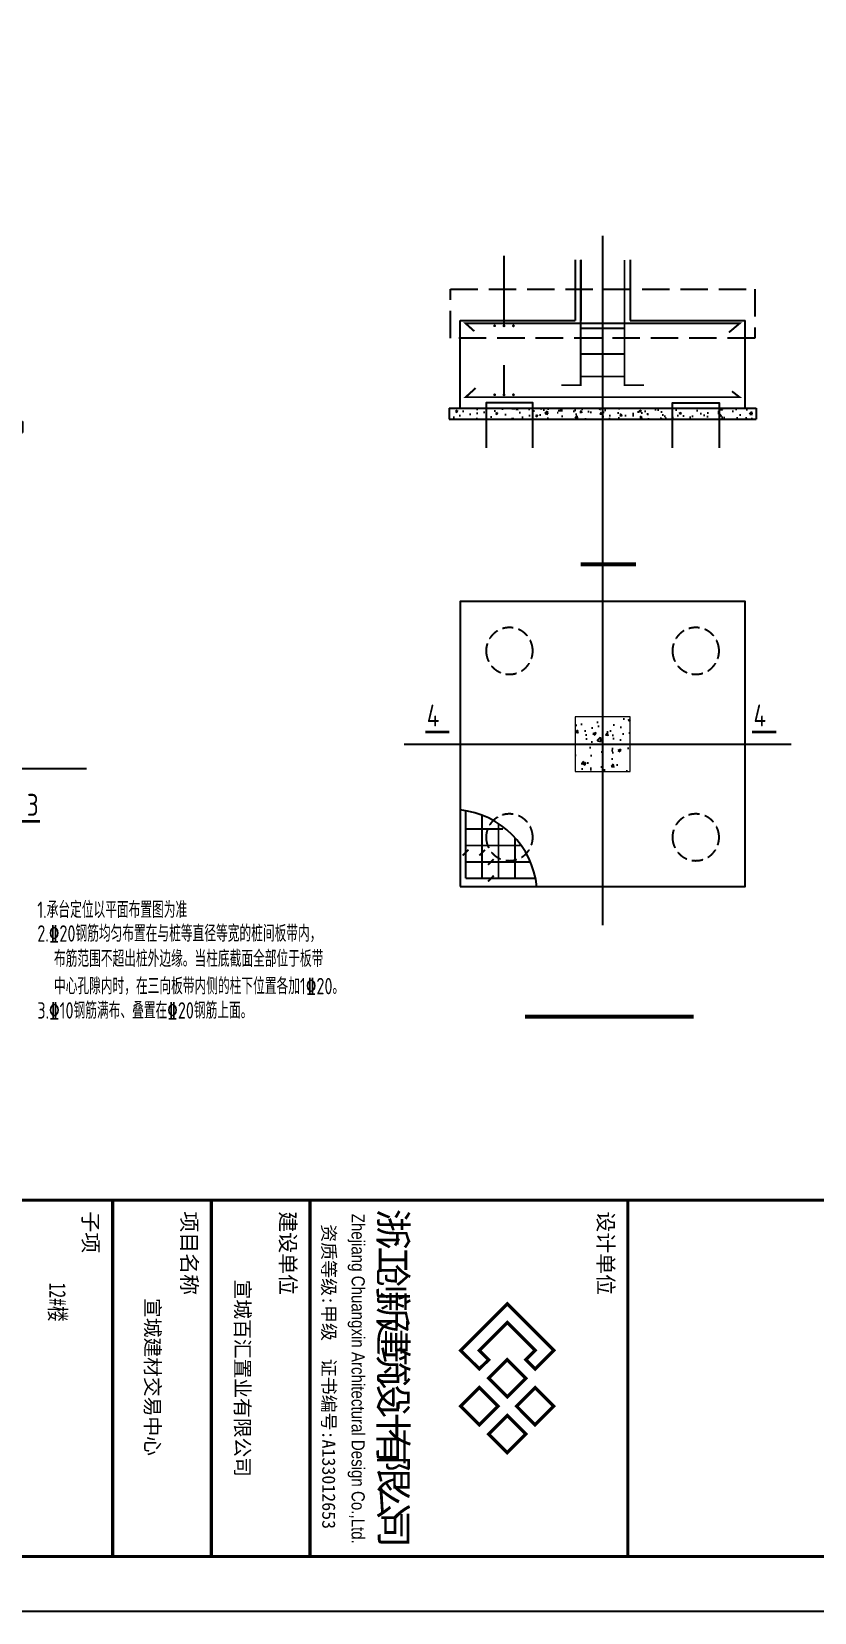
# Model space of a CAD drawing. Extents: x 447413 to 2975780, y -1432727 to 1301644.
# Drawn here: x 2646179 to 2667606, y 448798 to 492050 of the extents above; entities that cross this region are included whole.
import ezdxf
from ezdxf.enums import TextEntityAlignment as Align

# ---------------------------------------------------------------- set-up
doc = ezdxf.new("R2010")
doc.units = 0
doc.header["$LTSCALE"] = 1000
doc.header["$MEASUREMENT"] = 0
doc.linetypes.add('DASH', pattern=[0.35, 0.25, -0.1])
doc.linetypes.add('DASHED', pattern=[0.75, 0.5, -0.25])
for name, color, linetype in [('DIM_LEAD', 3, 'Continuous'), ('DIM_SYMB', 3, 'Continuous'), ('DOTE', 1, 'Continuous'), ('PILE_DASH', 9, 'DASHED'), ('PUB_HATCH', 8, 'Continuous'), ('图框', 253, 'Continuous'), ('文字说明', 7, 'Continuous'), ('标注', 2, 'Continuous'), ('桩', 1, 'Continuous'), ('详图', 8, 'Continuous'), ('详图钢筋', 1, 'Continuous')]:
    doc.layers.add(name, color=color, linetype=linetype)
doc.layers.add('柱', color=51, linetype='Continuous', lineweight=18)
doc.styles.add('Arial', font='ARIALN.TTF')
doc.styles.add('ASDF', font='')
doc.styles.add('cx_biaoti', font='')
doc.styles.add('HT', font='simhei.ttf')
doc.styles.get("Standard").update_dxf_attribs({"font": 'tssdeng.shx', "bigfont": 'hztxt.shx'})
doc.styles.add('YT', font='FZYTK.TTF')
doc.styles.add('标注', font='tssdeng.shx', dxfattribs={"width": 0.8, "bigfont": 'tssdchn.shx'})
doc.styles.get('ASDF').set_extended_font_data('SimSun')
doc.styles.get('cx_biaoti').set_extended_font_data('SimSun')

# ---------------------------------------------------------------- blocks, each defined once
blk = doc.blocks.new('A$C6B0021A6')
at = {"layer": '图框', "color": 2, "const_width": 40, "elevation": -84000}
blk.add_lwpolyline([(20, 84120), (118920, 84120), (118920, 20), (20, 20)], close=True, dxfattribs=at)
at = {"layer": '图框', "color": 153, "const_width": 58, "elevation": -84000}
for points in [[(111420, 1020), (2520, 1020), (2520, 83120), (111420, 83120)], [(111420, 83120), (117920, 83120), (117920, 1020), (111420, 1020)], [(111420, 30220), (117920, 30220), (117920, 1020), (111420, 1020)]]:
    blk.add_lwpolyline(points, close=True, dxfattribs=at)
at = {"layer": '图框', "color": 5, "const_width": 60, "elevation": -84000}
blk.add_lwpolyline([(114500, 28529), (114161, 28869), (113312, 28020), (114161, 27171), (114500, 27511), (114331, 27681), (114161, 27511), (113652, 28020), (114161, 28529), (114331, 28359)], close=True, dxfattribs=at)
at = {"layer": '图框', "color": 1, "const_width": 60, "elevation": -84000}
for points in [[(114840, 28529), (115179, 28190), (115519, 28529), (115179, 28869)], [(114331, 28020), (114670, 27681), (115009, 28020), (114670, 28359)], [(115349, 28020), (115688, 27681), (116028, 28020), (115688, 28359)], [(114840, 27511), (115179, 27171), (115519, 27511), (115179, 27850)]]:
    blk.add_lwpolyline(points, close=True, dxfattribs=at)
at = {"layer": '图框', "color": 153, "const_width": 58, "elevation": -84000}
for points in [[(111420, 24420), (117920, 24420)], [(117920, 22620), (111420, 22620)], [(117920, 20820), (111420, 20820)]]:
    blk.add_lwpolyline(points, dxfattribs=at)
at = {"layer": '图框', "color": 153, "style": 'cx_biaoti'}
for s, p in [('设计单位', (111624, 29678, -84000)), ('建设单位', (111624, 23878, -84000)), ('项目名称', (111624, 22078, -84000)), ('子项', (111624, 20278, -84000))]:
    blk.add_text(s, height=280, dxfattribs=at).set_placement(p)
at = {"layer": '图框', "color": 153}
for s, height, style, p in [('浙', 500, 'YT', (111920, 25945, -84000)), ('江', 500, 'YT', (112420, 25945, -84000)), ('创', 500, 'YT', (112920, 25945, -84000)), ('新', 500, 'YT', (113420, 25945, -84000)), ('建', 500, 'YT', (113920, 25945, -84000)), ('筑', 500, 'YT', (114420, 25945, -84000)), ('设', 500, 'YT', (114920, 25945, -84000)), ('计', 500, 'YT', (115420, 25945, -84000)), ('有', 500, 'YT', (115920, 25945, -84000)), ('限', 500, 'YT', (116420, 25945, -84000)), ('公', 500, 'YT', (116920, 25945, -84000)), ('司', 500, 'YT', (117420, 25945, -84000)), (' Zhejiang Chuangxin Architectural Design Co.,Ltd.', 240, 'Arial', (114640, 25270, -84000)), ('资质等级:甲级  证书编号:A133012653', 240, 'cx_biaoti', (114640, 24770, -84000)), ('宣城百汇置业有限公司', 264, 'HT', (114670, 23195, -84000)), ('宣城建材交易中心', 264, 'HT', (114645, 21554, -84000))]:
    blk.add_text(s, height=height, dxfattribs=dict(at, style=style)).set_placement(p, align=Align.MIDDLE)
blk = doc.blocks.new('555555')
at = {"layer": '文字说明'}
h = blk.add_hatch(dxfattribs=at)
h.set_pattern_fill('AR-CONC', color=256, scale=100, style=0)
h.set_pattern_definition([(50, (-305241.43, -215999.01), (182.18467, -15.939086), [19.05, -209.55]), (355, (-305241.43, -215999.01), (-35.24283, 191.05664), [15.24, -167.64]), (100.451, (-305226.25, -216000.34), (146.9425, 175.11669), [16.19, -178.09]), (46.1842, (-305241.43, -215948.21), (271.07904, -42.04233), [28.575, -314.325]), (96.6356, (-305218.84, -215951.72), (237.40423, 247.42556), [24.285, -267.135]), (351.184, (-305241.43, -215948.2), (237.4046, 247.42512), [22.86, -251.46]), (21, (-305216.03, -215960.91), (151.61488, -102.26552), [19.05, -209.55]), (326, (-305216.03, -215960.91), (61.80203, 184.18797), [15.24, -167.64]), (71.4514, (-305203.4, -215969.43), (213.41649, 81.92286), [16.19, -178.09]), (37.5, (-305241.43, -215999.01), (3.088603, 84.555039), [0, -165.608, 0, -170.18, 0, -168.275]), (7.5, (-305241.43, -215999.01), (66.819663, 100.180575), [0, -97.028, 0, -161.798, 0, -64.135]), (327.5, (-305298.07, -215999.01), (135.590595, -5.728744), [0, -63.5, 0, -198.12, 0, -262.89]), (317.5, (-305323.47, -215999.01), (148.12918, 25.42649), [0, -82.55, 0, -131.572, 0, -186.69])])
h.paths.add_polyline_path([(1168, 5535), (761, 5535), (761, 5435), (1168, 5435)])
h.paths.add_polyline_path([(1594, 5535), (1168, 5535), (1168, 5435), (1594, 5435)])
h.paths.add_polyline_path([(2018, 5535), (1594, 5535), (1594, 5435), (2018, 5435)])
h.paths.add_polyline_path([(2231, 5535), (2018, 5535), (2018, 5435), (2231, 5435)])
h.paths.add_polyline_path([(2444, 5535), (2231, 5535), (2231, 5435), (2444, 5435)])
h.paths.add_polyline_path([(2868, 5535), (2444, 5535), (2444, 5435), (2868, 5435)])
h.paths.add_polyline_path([(3294, 5535), (2868, 5535), (2868, 5435), (3294, 5435)])
h.paths.add_polyline_path([(3701, 5535), (3294, 5535), (3294, 5435), (3701, 5435)])
h = blk.add_hatch(dxfattribs=at)
h.set_pattern_fill('AR-CONC', color=256, scale=150, style=0)
h.set_pattern_definition([(50, (-796823.3, -215999.01), (273.277003, -23.90863), [28.575, -314.325]), (355, (-796823.3, -215999), (-52.86424, 286.58496), [22.86, -251.46]), (100.451, (-796800.54, -216001), (220.41375, 262.67503), [24.285, -267.135]), (46.1842, (-796823.3, -215922.8), (406.61856, -63.06349), [42.8625, -471.4875]), (96.6356, (-796789.42, -215928.07), (356.10635, 371.13833), [36.4275, -400.7025]), (351.184, (-796823.3, -215922.8), (356.1069, 371.13768), [34.29, -377.19]), (21, (-796785.2, -215941.86), (227.42232, -153.39828), [28.575, -314.325]), (326, (-796785.2, -215941.86), (92.70304, 276.28195), [22.86, -251.46]), (71.4514, (-796766.26, -215954.65), (320.12474, 122.88429), [24.285, -267.135]), (37.5, (-796823.31, -215999.01), (4.632905, 126.832558), [0, -248.412, 0, -255.27, 0, -252.4125]), (7.5, (-796823.31, -215999.01), (100.229494, 150.270862), [0, -145.542, 0, -242.697, 0, -96.2025]), (327.5, (-796908.27, -215999.01), (203.385893, -8.593116), [0, -95.25, 0, -297.18, 0, -394.335]), (317.5, (-796946.37, -215999.01), (222.193772, 38.139737), [0, -123.825, 0, -197.358, 0, -280.035])])
h.paths.add_polyline_path([(2431, 2571), (2031, 2571), (2031, 2171), (2431, 2171)])
at = {"layer": 'Defpoints'}
blk.add_point((2231, 2371), dxfattribs=at)
at = {"layer": 'DIM_LEAD'}
for p, q in [((1460, 6284), (1460, 6433)), ((1498, 5657), (1498, 5951)), ((2957, 5657), (2957, 5938))]:
    blk.add_line(p, q, dxfattribs=at)
at = {"layer": 'DIM_SYMB', "const_width": 35}
for points in [[(2030, 4110), (2537, 4110)], [(1961, 40), (2606, 40)]]:
    blk.add_lwpolyline(points, dxfattribs=at)
at = {"layer": 'DOTE', "ltscale": 0.005}
for p, q in [((2231, 7159), (2231, 925)), ((703, 2371), (4284, 2371))]:
    blk.add_line(p, q, dxfattribs=at)
at = {"layer": 'PILE_DASH', "ltscale": 0.2}
for points in [[(2231, 3564, 1), (2231, 3138, 1)], [(1381, 2094, 1), (1381, 1668, 1)], [(3081, 2094, 1), (3081, 1668, 1)]]:
    blk.add_lwpolyline(points, format="xyb", close=True, dxfattribs=at)
at = {"layer": '文字说明', "const_width": 25}
for points in [[(764, 1887), (543, 1887)], [(3859, 1887), (3637, 1887)]]:
    blk.add_lwpolyline(points, dxfattribs=at)
at = {"layer": '柱'}
blk.add_lwpolyline([(2431, 2571), (2031, 2571), (2031, 2171), (2431, 2171)], close=True, dxfattribs=at)
at = {"layer": '桩'}
for points in [[(1594, 5174), (1594, 5585), (1168, 5585), (1168, 5174)], [(2444, 5174), (2444, 5585), (2018, 5585), (2018, 5174)], [(2868, 5174), (2868, 5585), (3294, 5585), (3294, 5174)]]:
    blk.add_lwpolyline(points, dxfattribs=at)
at = {"layer": '详图'}
for p, q in [((1981, 6887), (1981, 6335)), ((2031, 6887), (2031, 6335)), ((2481, 6887), (2481, 6335)), ((861, 6335), (1981, 6335)), ((861, 5535), (861, 6335)), ((2481, 6335), (3601, 6335)), ((3601, 5535), (3601, 6335)), ((761, 5535), (761, 5435)), ((761, 5535), (3701, 5535)), ((3701, 5535), (3701, 5435)), ((761, 5435), (3701, 5435))]:
    blk.add_line(p, q, dxfattribs=at)
blk.add_lwpolyline([(3341, 1431), (3601, 1881), (2491, 3801), (1971, 3801), (861, 1881), (1121, 1431)], close=True, dxfattribs=at)
at = {"layer": '详图钢筋'}
for points, const_width in [([(2031, 6887), (2031, 5745), (1854, 5745)], 17.5), ([(2431, 6887), (2431, 5745), (2608, 5745)], 17.5), ([(987, 6211), (987, 6211), (911, 6284), (2231, 6284)], 17.5), ([(2031, 6263), (2431, 6263)], 17.5), ([(3490, 6220), (3490, 6220), (3551, 6284), (2231, 6284)], 17.5), ([(2031, 5989), (2431, 5989)], 17.5), ([(2031, 5824), (2431, 5824)], 17.5), ([(983, 5693), (983, 5693), (911, 5635), (2231, 5635)], 17.5), ([(3490, 5701), (3490, 5701), (3551, 5635), (2231, 5635)], 17.5), ([(2154, 3726), (1018, 1759)], 25), ([(2231, 3610), (1090, 1634)], 25), ([(2231, 3360), (1162, 1509)], 25), ([(2707, 3188), (2750, 3244), (2750, 1530), (2691, 1582)], 25), ([(2231, 3110), (1305, 1506)], 25), ([(2231, 2860), (1449, 1506)], 25), ([(2231, 2217), (3258, 2217), (3199, 2269)], 25), ([(1092, 2131), (2231, 2131)], 25), ([(948, 1881), (2231, 1881)], 25), ([(1020, 2006), (2231, 2006)], 25), ([(1020, 1756), (2231, 1756)], 25), ([(1092, 1631), (2231, 1631)], 25)]:
    blk.add_lwpolyline(points, dxfattribs=dict(at, const_width=const_width))
at = {"layer": '详图钢筋', "const_width": 12.5}
for points in [[(1170, 6253, 1), (1182, 6253, 1)], [(1255, 6253, 1), (1268, 6253, 1)], [(1341, 6253, 1), (1353, 6253, 1)], [(1420, 6253, 1), (1433, 6253, 1)], [(1492, 6253, 1), (1504, 6253, 1)], [(1575, 6253, 1), (1587, 6253, 1)], [(2887, 6253, -1), (2874, 6253, -1)], [(2970, 6253, -1), (2957, 6253, -1)], [(3042, 6253, -1), (3029, 6253, -1)], [(3121, 6253, -1), (3108, 6253, -1)], [(3207, 6253, -1), (3194, 6253, -1)], [(3292, 6253, -1), (3280, 6253, -1)], [(1170, 5657, 1), (1182, 5657, 1)], [(1255, 5657, 1), (1268, 5657, 1)], [(1341, 5657, 1), (1353, 5657, 1)], [(1420, 5657, 1), (1433, 5657, 1)], [(1492, 5657, 1), (1504, 5657, 1)], [(1575, 5657, 1), (1587, 5657, 1)], [(2869, 5657, 1), (2881, 5657, 1)], [(2954, 5657, 1), (2967, 5657, 1)], [(3040, 5657, 1), (3052, 5657, 1)], [(3119, 5657, 1), (3132, 5657, 1)], [(3191, 5657, 1), (3203, 5657, 1)], [(3274, 5657, 1), (3287, 5657, 1)]]:
    blk.add_lwpolyline(points, format="xyb", close=True, dxfattribs=at)
at = {"layer": '文字说明', "style": '标注'}
for s, height, width, p in [('%%13210@200 ', 150, 0.75, (2677, 2298)), ('3', 200, 0.8, (557, 1938)), ('3', 200, 0.8, (3740, 1938)), ('1.承台定位以平面布置图为准', 150, 0.75, (3835, 1006)), ('2.%%13220钢筋均匀布置在与桩等直径等宽的桩间板带内，', 150, 0.75, (3835, 790)), ('布筋范围不超出桩外边缘。当柱底截面全部位于板带', 150, 0.75, (3987, 560)), ('中心孔隙内时，在三向板带内侧的柱下位置各加1%%13220。', 150, 0.75, (3987, 310)), ('3.%%13210钢筋满布、叠置在%%13220钢筋上面。', 150, 0.75, (3835, 88))]:
    blk.add_text(s, height=height, dxfattribs=dict(at, width=width)).set_placement(p)
at = {"layer": '文字说明', "style": '标注', "width": 0.75}
blk.add_text('%%13210@200 ', height=150, rotation=90, dxfattribs=at).set_placement((2721, 1603))
blk = doc.blocks.new('A$C573316CC')
at = {"layer": '文字说明'}
h = blk.add_hatch(dxfattribs=at)
h.set_pattern_fill('AR-CONC', color=256, scale=100, style=0)
h.set_pattern_definition([(50, (-313125.38, -215662.17), (182.18467, -15.939086), [19.05, -209.55]), (355, (-313125.38, -215662.17), (-35.24283, 191.05664), [15.24, -167.64]), (100.451, (-313110.2, -215663.5), (146.9425, 175.11669), [16.19, -178.09]), (46.1842, (-313125.38, -215611.37), (271.07904, -42.04233), [28.575, -314.325]), (96.6356, (-313102.8, -215614.87), (237.40423, 247.42556), [24.285, -267.135]), (351.184, (-313125.38, -215611.37), (237.4046, 247.42512), [22.86, -251.46]), (21, (-313099.98, -215624.07), (151.61488, -102.26552), [19.05, -209.55]), (326, (-313099.98, -215624.07), (61.80203, 184.18797), [15.24, -167.64]), (71.4514, (-313087.35, -215632.59), (213.41649, 81.92286), [16.19, -178.09]), (37.5, (-313125.385, -215662.17), (3.088603, 84.555039), [0, -165.608, 0, -170.18, 0, -168.275]), (7.5, (-313125.385, -215662.17), (66.819663, 100.180575), [0, -97.028, 0, -161.798, 0, -64.135]), (327.5, (-313182.03, -215662.17), (135.590595, -5.728744), [0, -63.5, 0, -198.12, 0, -262.89]), (317.5, (-313207.43, -215662.17), (148.12918, 25.42649), [0, -82.55, 0, -131.572, 0, -186.69])])
h.paths.add_polyline_path([(1192, 5872), (855, 5872), (855, 5772), (1192, 5772)])
h.paths.add_polyline_path([(1618, 5872), (1192, 5872), (1192, 5772), (1618, 5772)])
h.paths.add_polyline_path([(1841, 5872), (1618, 5872), (1618, 5772), (1841, 5772)])
h.paths.add_polyline_path([(2255, 5872), (1841, 5872), (1841, 5772), (2255, 5772)])
h.paths.add_polyline_path([(2892, 5872), (2255, 5872), (2255, 5772), (2892, 5772)])
h.paths.add_polyline_path([(3318, 5872), (2892, 5872), (2892, 5772), (3318, 5772)])
h.paths.add_polyline_path([(3655, 5872), (3318, 5872), (3318, 5772), (3655, 5772)])
at = {"layer": '详图'}
h = blk.add_hatch(dxfattribs=at)
h.set_pattern_fill('AR-CONC', color=256, scale=150, style=0)
h.set_pattern_definition([(50, (-802290.56, -215356.65), (273.277003, -23.90863), [28.575, -314.325]), (355, (-802290.56, -215356.65), (-52.86424, 286.58496), [22.86, -251.46]), (100.451, (-802267.78, -215358.64), (220.41375, 262.67503), [24.285, -267.135]), (46.1842, (-802290.56, -215280.45), (406.61856, -63.06349), [42.8625, -471.4875]), (96.6356, (-802256.67, -215285.7), (356.10635, 371.13833), [36.4275, -400.7025]), (351.184, (-802290.56, -215280.45), (356.1069, 371.13768), [34.29, -377.19]), (21, (-802252.46, -215299.5), (227.42232, -153.39828), [28.575, -314.325]), (326, (-802252.46, -215299.5), (92.70304, 276.28195), [22.86, -251.46]), (71.4514, (-802233.5, -215312.28), (320.12474, 122.88429), [24.285, -267.135]), (37.5, (-802290.56, -215356.65), (4.632905, 126.832558), [0, -248.412, 0, -255.27, 0, -252.4125]), (7.5, (-802290.56, -215356.65), (100.229494, 150.270862), [0, -145.542, 0, -242.697, 0, -96.2025]), (327.5, (-802375.52, -215356.65), (203.385893, -8.593116), [0, -95.25, 0, -297.18, 0, -394.335]), (317.5, (-802413.62, -215356.65), (222.193772, 38.139737), [0, -123.825, 0, -197.358, 0, -280.035])])
h.paths.add_polyline_path([(2505, 2558), (2505, 3058), (2005, 3058), (2005, 2558)])
at = {"linetype": 'DASH'}
blk.add_lwpolyline([(866, 6958), (3644, 6958), (3644, 6511), (866, 6511)], close=True, dxfattribs=at)
at = {"layer": 'DIM_LEAD'}
for p, q in [((1356, 6623), (1356, 7260)), ((1356, 5994), (1356, 6264))]:
    blk.add_line(p, q, dxfattribs=at)
at = {"layer": 'DIM_SYMB', "const_width": 35}
for points in [[(2055, 4447), (2561, 4447)], [(1548, 323), (3086, 323)]]:
    blk.add_lwpolyline(points, dxfattribs=at)
at = {"layer": 'DOTE', "ltscale": 0.005}
for p, q in [((2255, 7445), (2255, 1158)), ((443, 2808), (3976, 2808))]:
    blk.add_line(p, q, dxfattribs=at)
at = {"layer": 'PILE_DASH', "ltscale": 0.2}
for points in [[(1618, 3658, 1), (1192, 3658, 1)], [(3318, 3658, 1), (2892, 3658, 1)], [(1618, 1958, 1), (1192, 1958, 1)], [(3318, 1958, 1), (2892, 1958, 1)]]:
    blk.add_lwpolyline(points, format="xyb", close=True, dxfattribs=at)
at = {"layer": '文字说明', "const_width": 25}
for points in [[(858, 2919), (637, 2919)], [(3839, 2919), (3618, 2919)]]:
    blk.add_lwpolyline(points, dxfattribs=at)
at = {"layer": '柱'}
blk.add_lwpolyline([(2505, 2558), (2505, 3058), (2005, 3058), (2005, 2558)], close=True, dxfattribs=at)
at = {"layer": '标注', "const_width": 17.5}
for points in [[(979, 1792), (1032, 1845)], [(1129, 1792), (1182, 1845)], [(1209, 1706), (1262, 1759)], [(1209, 1556), (1262, 1609)]]:
    blk.add_lwpolyline(points, dxfattribs=at)
at = {"layer": '桩'}
for points in [[(1618, 5511), (1618, 5922), (1192, 5922), (1192, 5511)], [(2892, 5511), (2892, 5922), (3318, 5922), (3318, 5511)]]:
    blk.add_lwpolyline(points, dxfattribs=at)
at = {"layer": '详图'}
for p, q in [((2005, 7224), (2005, 6672)), ((2055, 7224), (2055, 6672)), ((2505, 7224), (2505, 6672)), ((955, 5872), (955, 6672)), ((955, 6672), (2005, 6672)), ((2505, 6672), (3555, 6672)), ((3555, 5872), (3555, 6672)), ((855, 5872), (3655, 5872)), ((855, 5872), (855, 5772)), ((855, 5772), (3655, 5772)), ((3655, 5872), (3655, 5772))]:
    blk.add_line(p, q, dxfattribs=at)
blk.add_lwpolyline([(955, 1508), (3555, 1508), (3555, 4108), (955, 4108)], close=True, dxfattribs=at)
blk.add_arc((874, 1427), 785, 5.9062, 84.0938, dxfattribs=at)
at = {"layer": '详图钢筋', "const_width": 17.5}
for points in [[(2055, 7224), (2055, 6082), (1878, 6082)], [(2455, 7224), (2455, 6082), (2632, 6082)], [(1084, 6574), (1084, 6574), (1005, 6645), (2255, 6645)], [(3408, 6563), (3408, 6563), (3505, 6645), (2255, 6645)], [(2055, 6600), (2455, 6600)], [(2055, 6365), (2455, 6365)], [(1096, 6055), (1096, 6055), (1005, 5972), (2255, 5972)], [(2055, 6161), (2455, 6161)], [(3435, 6026), (3435, 6026), (3505, 5972), (2255, 5972)], [(1005, 1583), (1005, 2201)], [(1155, 1583), (1155, 2160)], [(1005, 2033), (1346, 2033)], [(1305, 1583), (1305, 2083)], [(1005, 1883), (1513, 1883)], [(1455, 1583), (1455, 1955)], [(1005, 1733), (1597, 1733)], [(1005, 1583), (1644, 1583)]]:
    blk.add_lwpolyline(points, dxfattribs=at)
at = {"layer": '详图钢筋', "const_width": 12.5}
for points in [[(1264, 6623, -1), (1276, 6623, -1)], [(1349, 6623, -1), (1362, 6623, -1)], [(1435, 6623, -1), (1448, 6623, -1)], [(1264, 5994, 1), (1276, 5994, 1)], [(1349, 5994, 1), (1362, 5994, 1)], [(1435, 5994, 1), (1448, 5994, 1)]]:
    blk.add_lwpolyline(points, format="xyb", close=True, dxfattribs=at)
at = {"layer": '文字说明', "style": '标注', "width": 0.8}
for p in [(651, 2969), (3632, 2969)]:
    blk.add_text('4', height=200, dxfattribs=at).set_placement(p)
blk = doc.blocks.new('子项')
at = {"layer": 'PUB_HATCH'}
blk.add_attdef('子项', (1391731, 380621), '', height=350, dxfattribs=at)

msp = doc.modelspace()

# ---------------------------------------------------------------- block references
at = {"xscale": 1.5, "yscale": 1.5, "zscale": 1.5, "rotation": 270}
msp.add_blockref('A$C6B0021A6', (2617168.3, 627208.4, 252000), dxfattribs=at)
at = {"xscale": 3, "yscale": 3, "zscale": 3}
for name, p in [('555555', (2634830.5, 464779.2)), ('A$C573316CC', (2655044.2, 464131.4))]:
    msp.add_blockref(name, p, dxfattribs=at)
ref = msp.add_blockref('子项', (2303971.3, 1710382.5), dxfattribs=dict(xscale=0.8999999999999999, yscale=0.8999999999999999, zscale=0.8999999999999999, rotation=270))
ref.add_attrib('子项', '12#楼', dxfattribs={"layer": 'PUB_HATCH', "height": 450, "rotation": 270, "style": 'ASDF', "width": 0.7}).set_placement((2646530.2, 457824.6), align=Align.BOTTOM_LEFT)

doc.saveas('drawing.dxf')
